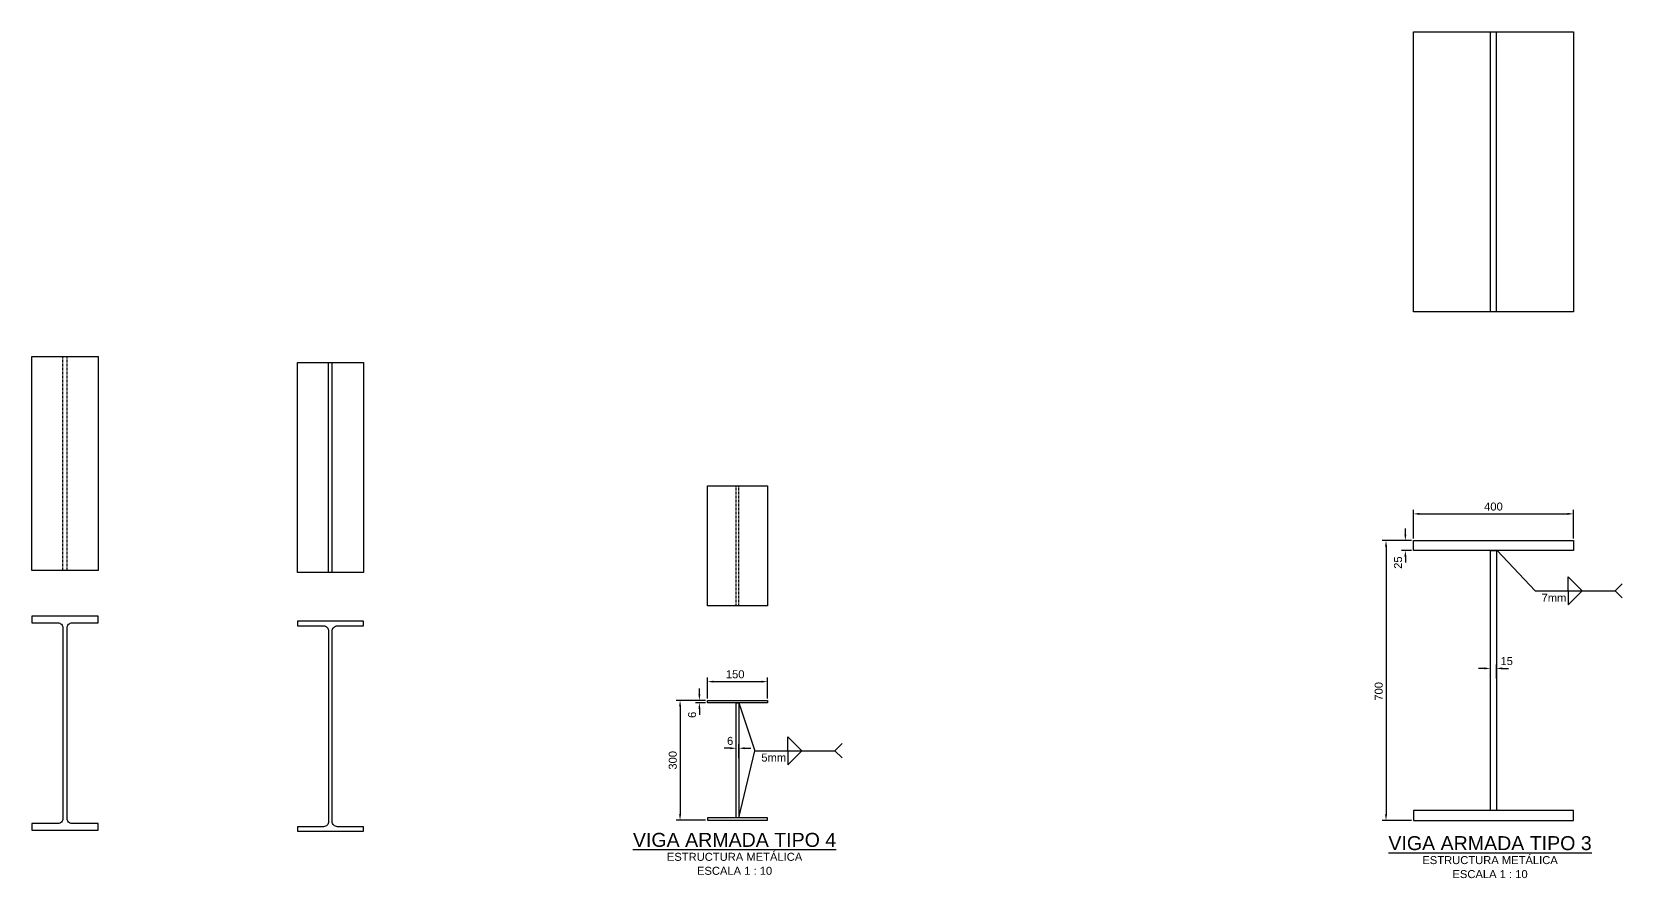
# Model space of a CAD drawing. Header units: millimetres. Extents: x 59135 to 3708801, y -250967 to 196121.
# Drawn here: x 3112201 to 3116176, y 194004 to 196121 of the extents above; entities that cross this region are included whole.
import ezdxf
from ezdxf.enums import TextEntityAlignment as Align

# ---------------------------------------------------------------- set-up
doc = ezdxf.new("R2010")
doc.units = ezdxf.units.MM
doc.header["$LTSCALE"] = 5
doc.set_wipeout_variables(frame=1)
doc.header["$PDMODE"] = 3
doc.linetypes.add('CENTER', pattern=[2, 1.25, -0.25, 0.25, -0.25])
doc.layers.get('Defpoints').update_dxf_attribs({"color": 251})
for name, color, linetype in [('EE-CENTROS', 8, 'CENTER'), ('EE-COTAS', 1, 'Continuous'), ('EE-TEXTO 1', 4, 'Continuous'), ('EE-TEXTO 2', 2, 'Continuous'), ('EE-V ARMADA TIPO 3', 41, 'Continuous'), ('EE-V ARMADA TIPO 4', 130, 'Continuous'), ('EE-W21x44', 132, 'Continuous'), ('EE-W21x57', 190, 'Continuous')]:
    doc.layers.add(name, color=color, linetype=linetype)
doc.styles.add('ARIAL EE', font='arial.ttf')
doc.dimstyles.new('EE 1_STANDAR', dxfattribs={"dimtxt": 2, "dimasz": 1.5, "dimexe": 1, "dimexo": 0.5, "dimgap": 0.8, "dimtad": 1, "dimdec": 0, "dimdsep": 46, "dimtxsty": 'ARIAL EE', "dimcen": 0.09, "dimclrd": 256, "dimclre": 256, "dimclrt": 2, "dimadec": 0, "dimazin": 0, "dimtfac": 1, "dimtdec": 0, "dimtofl": 0, "dimtmove": 1, "dimatfit": 2, "dimfxl": 1, "dimtolj": 1, "dimlwd": -1, "dimlwe": -1, "dimarcsym": 1})

# ---------------------------------------------------------------- blocks, each defined once
blk = doc.blocks.new('*D1469')
at = {"layer": 'Defpoints', "color": 0, "transparency": 16777216}
for p in [(3115846.5, 194498.5), (3115861.5, 194498.5)]:
    blk.add_point(p, dxfattribs=at)
at = {"layer": 'EE-COTAS', "transparency": 16777216}
for p, q in [((3115831.5, 194528.7), (3115816.5, 194528.7)), ((3115846.5, 194503.5), (3115846.5, 194538.7)), ((3115861.5, 194503.5), (3115861.5, 194538.7)), ((3115876.5, 194528.7), (3115891.5, 194528.7))]:
    blk.add_line(p, q, dxfattribs=at)
blk.add_solid([(3115831.5, 194531.2), (3115831.5, 194526.2), (3115846.5, 194528.7)], dxfattribs=at)
at = {"layer": 'EE-COTAS', "color": 2, "transparency": 16777216, "insert": (3115887.1, 194546.9), "char_height": 20, "attachment_point": 5, "style": 'ARIAL EE', "bg_fill": 3, "box_fill_scale": 1.1, "bg_fill_color": 256, "bg_fill_true_color": 13158600, "bg_fill_transparency": 0}
blk.add_mtext('\\A1;15', dxfattribs=at)
at = {"layer": 'Defpoints', "color": 0, "transparency": 16777216}
blk.add_point((3115861.5, 194528.7), dxfattribs=at)
at = {"layer": 'EE-COTAS', "transparency": 16777216}
blk.add_solid([(3115876.5, 194531.2), (3115876.5, 194526.2), (3115861.5, 194528.7)], dxfattribs=at)
blk = doc.blocks.new('*D1470')
at = {"layer": 'Defpoints', "color": 0, "transparency": 16777216}
for p in [(3115654, 194848.5), (3115654, 194823.5)]:
    blk.add_point(p, dxfattribs=at)
at = {"layer": 'EE-COTAS', "transparency": 16777216}
for p, q in [((3115633.8, 194863.5), (3115633.8, 194878.5)), ((3115649, 194848.5), (3115623.8, 194848.5)), ((3115649, 194823.5), (3115623.8, 194823.5)), ((3115633.8, 194808.5), (3115633.8, 194793.5))]:
    blk.add_line(p, q, dxfattribs=at)
blk.add_solid([(3115631.3, 194863.5), (3115636.3, 194863.5), (3115633.8, 194848.5)], dxfattribs=at)
at = {"layer": 'EE-COTAS', "color": 2, "transparency": 16777216, "insert": (3115615.6, 194793.2), "char_height": 20, "attachment_point": 5, "rotation": 90, "style": 'ARIAL EE', "bg_fill": 3, "box_fill_scale": 1.1, "bg_fill_color": 256, "bg_fill_true_color": 13158600, "bg_fill_transparency": 0}
blk.add_mtext('\\A1;25', dxfattribs=at)
at = {"layer": 'Defpoints', "color": 0, "transparency": 16777216}
blk.add_point((3115633.8, 194823.5), dxfattribs=at)
at = {"layer": 'EE-COTAS', "transparency": 16777216}
blk.add_solid([(3115631.3, 194808.5), (3115636.3, 194808.5), (3115633.8, 194823.5)], dxfattribs=at)
blk = doc.blocks.new('TÍTULO')
at = {"layer": 'EE-TEXTO 1', "style": 'ARIAL EE'}
blk.add_attdef('%%UTÍTULO', text='', height=3.5, dxfattribs=at).set_placement((0, 0), align=Align.MIDDLE_CENTER)
at = {"layer": 'EE-TEXTO 2', "style": 'ARIAL EE'}
for tag, p in [('SUBTÍTULO', (0, -4.24)), ('ESCALA', (0, -7.74))]:
    blk.add_attdef(tag, text='', height=2, dxfattribs=at).set_placement(p, align=Align.MIDDLE_CENTER)
blk = doc.blocks.new('*D1471')
at = {"layer": 'Defpoints', "color": 0, "transparency": 16777216}
for p in [(3116054, 194915.1), (3115654, 194848.5), (3116054, 194848.5)]:
    blk.add_point(p, dxfattribs=at)
at = {"layer": 'EE-COTAS', "transparency": 16777216}
for p, q in [((3115654, 194853.5), (3115654, 194925.1)), ((3115669, 194915.1), (3116039, 194915.1)), ((3116054, 194853.5), (3116054, 194925.1))]:
    blk.add_line(p, q, dxfattribs=at)
for points in [[(3115669, 194917.6), (3115669, 194912.6), (3115654, 194915.1)], [(3116039, 194917.6), (3116039, 194912.6), (3116054, 194915.1)]]:
    blk.add_solid(points, dxfattribs=at)
at = {"layer": 'EE-COTAS', "color": 2, "transparency": 16777216, "insert": (3115854, 194933.3), "char_height": 20, "attachment_point": 5, "style": 'ARIAL EE', "bg_fill": 3, "box_fill_scale": 1.1, "bg_fill_color": 256, "bg_fill_true_color": 13158600, "bg_fill_transparency": 0}
blk.add_mtext('\\A1;400', dxfattribs=at)
blk = doc.blocks.new('*D1472')
at = {"layer": 'Defpoints', "color": 0, "transparency": 16777216}
for p in [(3115654, 194848.5), (3115585.5, 194148.5), (3115654, 194148.5)]:
    blk.add_point(p, dxfattribs=at)
at = {"layer": 'EE-COTAS', "transparency": 16777216}
for p, q in [((3115649, 194848.5), (3115575.5, 194848.5)), ((3115585.5, 194833.5), (3115585.5, 194163.5)), ((3115649, 194148.5), (3115575.5, 194148.5))]:
    blk.add_line(p, q, dxfattribs=at)
for points in [[(3115583, 194833.5), (3115588, 194833.5), (3115585.5, 194848.5)], [(3115583, 194163.5), (3115588, 194163.5), (3115585.5, 194148.5)]]:
    blk.add_solid(points, dxfattribs=at)
at = {"layer": 'EE-COTAS', "color": 2, "transparency": 16777216, "insert": (3115567.3, 194471.3), "char_height": 20, "attachment_point": 5, "rotation": 90, "style": 'ARIAL EE', "bg_fill": 3, "box_fill_scale": 1.1, "bg_fill_color": 256, "bg_fill_true_color": 13158600, "bg_fill_transparency": 0}
blk.add_mtext('\\A1;700', dxfattribs=at)
blk = doc.blocks.new('AWS-FILL')
for p, q in [((0, 0), (20, 0)), ((8.25, -3.5), (11.75, 0)), ((8.25, 0), (8.25, -3.5))]:
    blk.add_line(p, q)
at = {"layer": 'EE-TEXTO 2', "style": 'ARIAL EE', "flags": 12}
blk.add_attdef('VALOR_SOLDADURA', text='', height=2, dxfattribs=at).set_placement((7.83, -2.73), align=Align.RIGHT)
blk.add_attdef('DE-TANTO-CADA-TANTO', (12.68, -2.68), '', height=2, dxfattribs=at)
blk = doc.blocks.new('OBSERVACION')
for q in [(1.78, 1.78), (1.78, -1.78)]:
    blk.add_line((0, 0), q)
at = {"layer": 'EE-TEXTO 2', "style": 'ARIAL EE', "flags": 4}
blk.add_attdef('OBSERVACION', (2.3, -1.07), '', height=2, dxfattribs=at)
blk = doc.blocks.new('*D1473')
at = {"layer": 'Defpoints', "color": 0, "transparency": 16777216}
for p in [(3114039.9, 194495.6), (3113889.9, 194448.8), (3114039.9, 194448.8)]:
    blk.add_point(p, dxfattribs=at)
at = {"layer": 'EE-COTAS', "transparency": 16777216}
for p, q in [((3113889.9, 194453.8), (3113889.9, 194505.6)), ((3114039.9, 194453.8), (3114039.9, 194505.6)), ((3113904.9, 194495.6), (3114024.9, 194495.6))]:
    blk.add_line(p, q, dxfattribs=at)
for points in [[(3113904.9, 194498.1), (3113904.9, 194493.1), (3113889.9, 194495.6)], [(3114024.9, 194498.1), (3114024.9, 194493.1), (3114039.9, 194495.6)]]:
    blk.add_solid(points, dxfattribs=at)
at = {"layer": 'EE-COTAS', "color": 2, "transparency": 16777216, "insert": (3113959.1, 194513.8), "char_height": 20, "attachment_point": 5, "style": 'ARIAL EE', "bg_fill": 3, "box_fill_scale": 1.1, "bg_fill_color": 256, "bg_fill_true_color": 13158600, "bg_fill_transparency": 0}
blk.add_mtext('\\A1;150', dxfattribs=at)
blk = doc.blocks.new('*D1474')
at = {"layer": 'Defpoints', "color": 0, "transparency": 16777216}
for p in [(3113889.9, 194448.8), (3113821.4, 194148.8), (3113889.9, 194148.8)]:
    blk.add_point(p, dxfattribs=at)
at = {"layer": 'EE-COTAS', "transparency": 16777216}
for p, q in [((3113884.9, 194448.8), (3113811.4, 194448.8)), ((3113821.4, 194433.8), (3113821.4, 194163.8)), ((3113884.9, 194148.8), (3113811.4, 194148.8))]:
    blk.add_line(p, q, dxfattribs=at)
for points in [[(3113818.9, 194433.8), (3113823.9, 194433.8), (3113821.4, 194448.8)], [(3113818.9, 194163.8), (3113823.9, 194163.8), (3113821.4, 194148.8)]]:
    blk.add_solid(points, dxfattribs=at)
at = {"layer": 'EE-COTAS', "color": 2, "transparency": 16777216, "insert": (3113803.2, 194298.8), "char_height": 20, "attachment_point": 5, "rotation": 90, "style": 'ARIAL EE', "bg_fill": 3, "box_fill_scale": 1.1, "bg_fill_color": 256, "bg_fill_true_color": 13158600, "bg_fill_transparency": 0}
blk.add_mtext('\\A1;300', dxfattribs=at)
blk = doc.blocks.new('*D1475')
at = {"layer": 'Defpoints', "color": 0, "transparency": 16777216}
for p in [(3113889.9, 194448.8), (3113889.9, 194442.8)]:
    blk.add_point(p, dxfattribs=at)
at = {"layer": 'EE-COTAS', "transparency": 16777216}
for p, q in [((3113869.7, 194463.8), (3113869.7, 194478.8)), ((3113884.9, 194448.8), (3113859.7, 194448.8)), ((3113884.9, 194442.8), (3113859.7, 194442.8)), ((3113869.7, 194427.8), (3113869.7, 194412.8))]:
    blk.add_line(p, q, dxfattribs=at)
blk.add_solid([(3113867.2, 194463.8), (3113872.2, 194463.8), (3113869.7, 194448.8)], dxfattribs=at)
at = {"layer": 'EE-COTAS', "color": 2, "transparency": 16777216, "insert": (3113851.5, 194412.5), "char_height": 20, "attachment_point": 5, "rotation": 90, "style": 'ARIAL EE', "bg_fill": 3, "box_fill_scale": 1.1, "bg_fill_color": 256, "bg_fill_true_color": 13158600, "bg_fill_transparency": 0}
blk.add_mtext('\\A1;6', dxfattribs=at)
at = {"layer": 'Defpoints', "color": 0, "transparency": 16777216}
blk.add_point((3113869.7, 194442.8), dxfattribs=at)
at = {"layer": 'EE-COTAS', "transparency": 16777216}
blk.add_solid([(3113867.2, 194427.8), (3113872.2, 194427.8), (3113869.7, 194442.8)], dxfattribs=at)
blk = doc.blocks.new('*D1476')
at = {"layer": 'Defpoints', "color": 0, "transparency": 16777216}
for p in [(3113961.9, 194298.8), (3113967.9, 194298.8)]:
    blk.add_point(p, dxfattribs=at)
at = {"layer": 'EE-COTAS', "transparency": 16777216}
for p, q in [((3113946.9, 194329), (3113931.9, 194329)), ((3113961.9, 194303.8), (3113961.9, 194339)), ((3113967.9, 194303.8), (3113967.9, 194339)), ((3113982.9, 194329), (3113997.9, 194329))]:
    blk.add_line(p, q, dxfattribs=at)
at = {"layer": 'EE-COTAS', "color": 2, "transparency": 16777216, "insert": (3113946.6, 194347.3), "char_height": 20, "attachment_point": 5, "style": 'ARIAL EE', "bg_fill": 3, "box_fill_scale": 1.1, "bg_fill_color": 256, "bg_fill_true_color": 13158600, "bg_fill_transparency": 0}
blk.add_mtext('\\A1;6', dxfattribs=at)
at = {"layer": 'Defpoints', "color": 0, "transparency": 16777216}
blk.add_point((3113967.9, 194329), dxfattribs=at)
at = {"layer": 'EE-COTAS', "transparency": 16777216}
for points in [[(3113946.9, 194331.5), (3113946.9, 194326.5), (3113961.9, 194329)], [(3113982.9, 194331.5), (3113982.9, 194326.5), (3113967.9, 194329)]]:
    blk.add_solid(points, dxfattribs=at)
blk = doc.blocks.new('PLANTA VT4')
blk.add_wipeout([(-75, 300), (75, 300), (75, 0), (-75, 0)]).dxf.layer = 'EE-V ARMADA TIPO 4'
at = {"layer": 'EE-CENTROS'}
for p, q in [((-3, 0), (-3, 300)), ((3, 0), (3, 300))]:
    blk.add_line(p, q, dxfattribs=at)
at = {"layer": 'EE-V ARMADA TIPO 4'}
blk.add_lwpolyline([(-75, 300), (75, 300), (75, 0), (-75, 0)], close=True, dxfattribs=at)
blk = doc.blocks.new('PLANTA VT3')
blk.add_wipeout([(-200, 700), (200, 700), (200, 0), (-200, 0)]).dxf.layer = 'EE-V ARMADA TIPO 3'
at = {"layer": 'EE-CENTROS'}
for p, q in [((-7.5, 0), (-7.5, 700)), ((7.5, 0), (7.5, 700))]:
    blk.add_line(p, q, dxfattribs=at)
at = {"layer": 'EE-V ARMADA TIPO 3'}
blk.add_lwpolyline([(-200, 700), (200, 700), (200, 0), (-200, 0)], close=True, dxfattribs=at)
blk = doc.blocks.new('WF 21x57')
blk.add_lwpolyline([(83, 0), (83, 16.5), (18.15, 16.5, -0.4142136), (5.15, 29.5), (5.15, 505.5, -0.4142136), (18.15, 518.5), (83, 518.5), (83, 535), (-83, 535), (-83, 518.5), (-18.15, 518.5, -0.4142136), (-5.15, 505.5), (-5.15, 29.5, -0.4142136), (-18.15, 16.5), (-83, 16.5), (-83, 0)], format="xyb", close=True)
blk = doc.blocks.new('W 21x57 EN PLANTA')
blk.add_wipeout([(-83, 535), (83, 535), (83, 0), (-83, 0)]).dxf.layer = 'EE-W21x57'
at = {"layer": 'EE-CENTROS'}
for points in [[(-5.15, 0), (-5.15, 535)], [(5.15, 0), (5.15, 535)]]:
    blk.add_lwpolyline(points, dxfattribs=at)
at = {"layer": 'EE-W21x57'}
blk.add_lwpolyline([(-83, 535), (83, 535), (83, 0), (-83, 0)], close=True, dxfattribs=at)
blk = doc.blocks.new('WF 21x44')
blk.add_lwpolyline([(82.5, 0), (82.5, 11.4), (17.45, 11.4, -0.4142136), (4.45, 24.4), (4.45, 500.6, -0.4142136), (17.45, 513.6), (82.5, 513.6), (82.5, 525), (-82.5, 525), (-82.5, 513.6), (-17.45, 513.6, -0.4142136), (-4.45, 500.6), (-4.45, 24.4, -0.4142136), (-17.45, 11.4), (-82.5, 11.4), (-82.5, 0)], format="xyb", close=True)
blk = doc.blocks.new('W 21x44 EN PLANTA')
blk.add_wipeout([(-82.5, 525), (82.5, 525), (82.5, 0), (-82.5, 0)]).dxf.layer = 'EE-W21x44'
at = {"layer": 'EE-CENTROS'}
for points in [[(-4.45, 0), (-4.45, 525)], [(4.45, 0), (4.45, 525)]]:
    blk.add_lwpolyline(points, dxfattribs=at)
at = {"layer": 'EE-W21x44'}
blk.add_lwpolyline([(-82.5, 525), (82.5, 525), (82.5, 0), (-82.5, 0)], close=True, dxfattribs=at)

msp = doc.modelspace()

# ---------------------------------------------------------------- linework, layer by layer
at = {"layer": 'EE-V ARMADA TIPO 3'}
msp.add_lwpolyline([(3115654, 194148.5), (3116054, 194148.5), (3116054, 194173.5), (3115654, 194173.5)], close=True, dxfattribs=at)
at = {"layer": 'EE-V ARMADA TIPO 4'}
for points in [[(3113889.9, 194448.8), (3114039.9, 194448.8), (3114039.9, 194442.8), (3113889.9, 194442.8)], [(3113961.9, 194442.8), (3113967.9, 194442.8), (3113967.9, 194154.8), (3113961.9, 194154.8)], [(3113889.9, 194148.8), (3114039.9, 194148.8), (3114039.9, 194154.8), (3113889.9, 194154.8)]]:
    msp.add_lwpolyline(points, close=True, dxfattribs=at)

# ---------------------------------------------------------------- block references
at = {"layer": 'EE-COTAS', "xscale": -10, "yscale": 10, "zscale": 10, "rotation": 180}
msp.add_blockref('AWS-FILL', (3115957.9, 194722.6), dxfattribs=at)
at = {"layer": 'EE-COTAS', "xscale": 10, "yscale": 10, "zscale": 10}
for p in [(3116157.9, 194722.6), (3114208.3, 194322.9)]:
    msp.add_blockref('OBSERVACION', p, dxfattribs=at)
msp.add_blockref('AWS-FILL', (3115957.9, 194722.6), dxfattribs=at).add_auto_attribs({'VALOR_SOLDADURA': '7mm'})
at = {"layer": 'EE-TEXTO 1', "xscale": 10, "yscale": 10, "zscale": 10}
for p, values in [((3113957.6, 194099.9), {'%%UTÍTULO': '%%UVIGA ARMADA TIPO 4', 'SUBTÍTULO': 'ESTRUCTURA METÁLICA', 'ESCALA': 'ESCALA 1 : 10'}), ((3115845.5, 194091.7), {'%%UTÍTULO': '%%UVIGA ARMADA TIPO 3', 'SUBTÍTULO': 'ESTRUCTURA METÁLICA', 'ESCALA': 'ESCALA 1 : 10'})]:
    msp.add_blockref('TÍTULO', p, dxfattribs=at).add_auto_attribs(values)
at = {"layer": 'EE-V ARMADA TIPO 3'}
msp.add_blockref('PLANTA VT3', (3115854, 195420.7), dxfattribs=at)
at = {"layer": 'EE-V ARMADA TIPO 4'}
msp.add_blockref('PLANTA VT4', (3113964.9, 194684.9), dxfattribs=at)
at = {"layer": 'EE-W21x44'}
for name, p in [('W 21x44 EN PLANTA', (3112947.7, 194768.7)), ('WF 21x44', (3112947.7, 194121.4))]:
    msp.add_blockref(name, p, dxfattribs=at)
at = {"layer": 'EE-W21x57'}
for name, p in [('W 21x57 EN PLANTA', (3112284.4, 194773.4)), ('WF 21x57', (3112284.4, 194124.2))]:
    msp.add_blockref(name, p, dxfattribs=at)

# ---------------------------------------------------------------- dimensions: what is measured, and where the dimension line sits
at = {"layer": 'EE-COTAS'}
dim = msp.add_linear_dim(base=(3115633.8, 194823.5), p1=(3115654, 194848.5), p2=(3115654, 194823.5), angle=90, dimstyle='EE 1_STANDAR', override={"dimfxl": 0.0015, "dimtfill": 1}, dxfattribs=at)
dim.commit()
dim.dimension.update_dxf_attribs({"geometry": '*D1470', "text_midpoint": (3115633.8, 194793.2), "dimtype": 160})
dim = msp.add_linear_dim(base=(3115861.5, 194528.7), p1=(3115846.5, 194498.5), p2=(3115861.5, 194498.5), dimstyle='EE 1_STANDAR', override={"dimfxl": 0.0015, "dimtfill": 1}, dxfattribs=at)
dim.commit()
dim.dimension.update_dxf_attribs({"geometry": '*D1469', "text_midpoint": (3115887.1, 194528.7), "dimtype": 160})

# ---------------------------------------------------------------- leaders
msp.add_leader([(3115863.5, 194823.5), (3115957.9, 194722.6)], dimstyle='EE 1_STANDAR', override={"dimscale": 0, "dimgap": 0.8, "dimtad": 1, "dimfxl": 0.0015, "dimtfill": 1}, dxfattribs=at)

# ---------------------------------------------------------------- next in the draw order: linework, layer by layer
at = {"layer": 'EE-V ARMADA TIPO 3'}
for points in [[(3115654, 194848.5), (3116054, 194848.5), (3116054, 194823.5), (3115654, 194823.5)], [(3115846.5, 194823.5), (3115861.5, 194823.5), (3115861.5, 194173.5), (3115846.5, 194173.5)]]:
    msp.add_lwpolyline(points, close=True, dxfattribs=at)

# ---------------------------------------------------------------- next in the draw order: dimensions: what is measured, and where the dimension line sits
at = {"layer": 'EE-COTAS'}
for base, p1, p2, picture, middle in [((3114039.9, 194495.6), (3113889.9, 194448.8), (3114039.9, 194448.8), '*D1473', (3113959.1, 194495.6)), ((3113967.9, 194329), (3113961.9, 194298.8), (3113967.9, 194298.8), '*D1476', (3113946.6, 194329))]:
    dim = msp.add_linear_dim(base=base, p1=p1, p2=p2, dimstyle='EE 1_STANDAR', override={"dimfxl": 0.0015, "dimtfill": 1}, dxfattribs=at)
    dim.commit()
    dim.dimension.update_dxf_attribs({"geometry": picture, "text_midpoint": middle, "dimtype": 160})

# ---------------------------------------------------------------- next in the draw order: block references
at = {"layer": 'EE-COTAS', "xscale": -10, "yscale": 10, "zscale": 10, "rotation": 180}
msp.add_blockref('AWS-FILL', (3114008.3, 194322.9), dxfattribs=at)
at = {"layer": 'EE-COTAS', "xscale": 10, "yscale": 10, "zscale": 10}
msp.add_blockref('AWS-FILL', (3114008.3, 194322.9), dxfattribs=at).add_auto_attribs({'VALOR_SOLDADURA': '5mm'})

# ---------------------------------------------------------------- next in the draw order: dimensions: what is measured, and where the dimension line sits
at = {"layer": 'EE-COTAS'}
dim = msp.add_linear_dim(base=(3116054, 194915.1), p1=(3115654, 194848.5), p2=(3116054, 194848.5), dimstyle='EE 1_STANDAR', override={"dimfxl": 0.0015, "dimtfill": 1}, dxfattribs=at)
dim.commit()
dim.dimension.update_dxf_attribs({"geometry": '*D1471', "text_midpoint": (3115854, 194915.1), "dimtype": 160})
dim = msp.add_linear_dim(base=(3113821.4, 194148.8), p1=(3113889.9, 194448.8), p2=(3113889.9, 194148.8), angle=90, dimstyle='EE 1_STANDAR', override={"dimfxl": 0.0015, "dimtfill": 1}, dxfattribs=at)
dim.commit()
dim.dimension.update_dxf_attribs({"geometry": '*D1474', "text_midpoint": (3113821.4, 194298.8), "dimtype": 160})

# ---------------------------------------------------------------- next in the draw order: leaders
for points, override in [([(3113967.9, 194442.8), (3114008.3, 194322.9)], {"dimscale": 0, "dimgap": 0.8, "dimtad": 1, "dimfxl": 0.0015, "dimtfill": 1}), ([(3113967.9, 194154.8), (3114008.3, 194322.9)], {"dimscale": 0, "dimgap": 0.8, "dimtad": 1})]:
    msp.add_leader(points, dimstyle='EE 1_STANDAR', override=override, dxfattribs=at)

# ---------------------------------------------------------------- next in the draw order: dimensions: what is measured, and where the dimension line sits
for base, p1, p2, picture, middle in [((3115585.5, 194148.5), (3115654, 194848.5), (3115654, 194148.5), '*D1472', (3115585.5, 194471.3)), ((3113869.7, 194442.8), (3113889.9, 194448.8), (3113889.9, 194442.8), '*D1475', (3113869.7, 194412.5))]:
    dim = msp.add_linear_dim(base=base, p1=p1, p2=p2, angle=90, dimstyle='EE 1_STANDAR', override={"dimfxl": 0.0015, "dimtfill": 1}, dxfattribs=at)
    dim.commit()
    dim.dimension.update_dxf_attribs({"geometry": picture, "text_midpoint": middle, "dimtype": 160})

doc.saveas('drawing.dxf')
